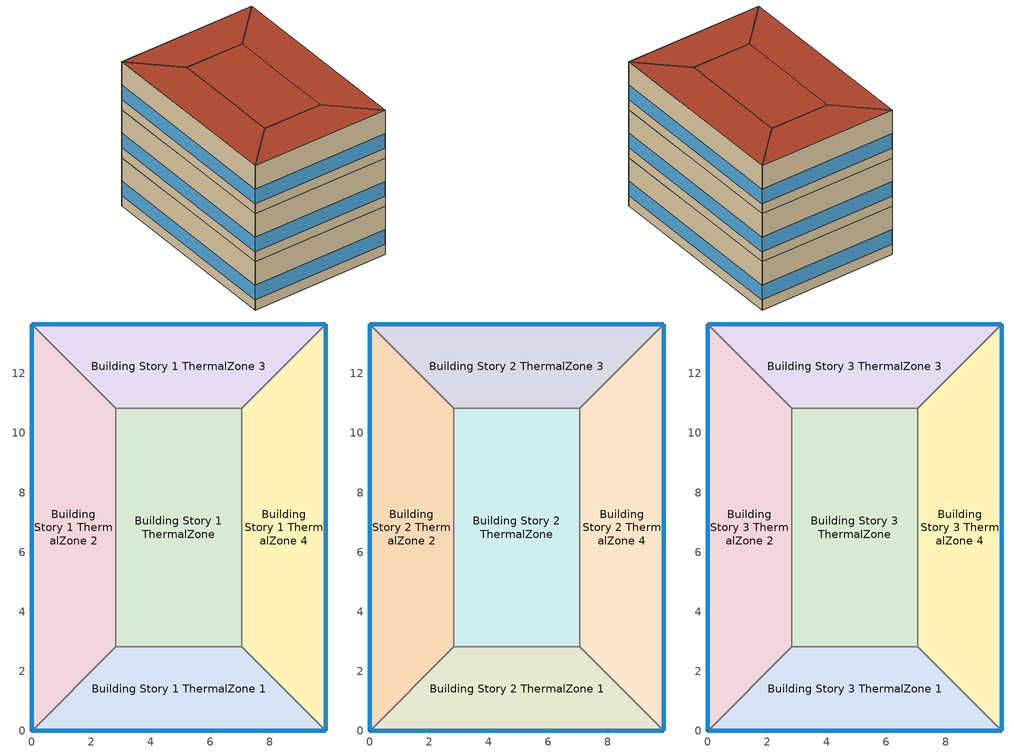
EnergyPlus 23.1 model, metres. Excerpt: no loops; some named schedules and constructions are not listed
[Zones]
Building Story 1 ThermalZone
 floor ground (Typical Insulated Carpeted 8in Slab Floor): 7.05,2.83 2.83,2.83 2.83,10.83 7.05,10.83 z0
 wall adiabatic (Typical Interior Wall): 2.83,2.83 7.05,2.83 7.05,10.83 2.83,10.83 2.83,2.83 z0:3.6
 ceiling adiabatic (Typical Interior Floor): 7.05,10.83 2.83,10.83 2.83,2.83 7.05,2.83 z3.6
Building Story 1 ThermalZone 1
 floor ground (Typical Insulated Carpeted 8in Slab Floor): 9.88,0 0,0 2.83,2.83 7.05,2.83 z0
 wall outside (Typical Insulated Steel Framed Exterior Wall R-20.41): 0,0 9.88,0 z0:3.6
 wall adiabatic (Typical Interior Wall): 9.88,0 7.05,2.83 2.83,2.83 0,0 z0:3.6
 window (U 0.48 SHGC 0.40 Dbl Ref-D Clr 6mm/13mm): 0.03,0 9.86,0 z0.76:1.85
 ceiling adiabatic (Typical Interior Ceiling): 7.05,2.83 2.83,2.83 0,0 9.88,0 z3.6
Building Story 1 ThermalZone 2
 floor ground (Typical Insulated Carpeted 8in Slab Floor): 0,0 0,13.66 2.83,10.83 2.83,2.83 z0
 wall outside (Typical Insulated Steel Framed Exterior Wall R-20.41): 0,13.66 0,0 z0:3.6
 wall adiabatic (Typical Interior Wall): 0,0 2.83,2.83 2.83,10.83 0,13.66 z0:3.6
 window (U 0.48 SHGC 0.40 Dbl Ref-D Clr 6mm/13mm): 0,13.63 0,0.03 z0.76:1.85
 ceiling adiabatic (Typical Interior Ceiling): 2.83,2.83 2.83,10.83 0,13.66 0,0 z3.6
Building Story 1 ThermalZone 3
 floor ground (Typical Insulated Carpeted 8in Slab Floor): 0,13.66 9.88,13.66 7.05,10.83 2.83,10.83 z0
 wall outside (Typical Insulated Steel Framed Exterior Wall R-20.41): 9.88,13.66 0,13.66 z0:3.6
 wall adiabatic (Typical Interior Wall): 0,13.66 2.83,10.83 7.05,10.83 9.88,13.66 z0:3.6
 window (U 0.48 SHGC 0.40 Dbl Ref-D Clr 6mm/13mm): 9.86,13.66 0.03,13.66 z0.76:1.85
 ceiling adiabatic (Typical Interior Ceiling): 2.83,10.83 7.05,10.83 9.88,13.66 0,13.66 z3.6
Building Story 1 ThermalZone 4
 floor ground (Typical Insulated Carpeted 8in Slab Floor): 9.88,13.66 9.88,0 7.05,2.83 7.05,10.83 z0
 wall outside (Typical Insulated Steel Framed Exterior Wall R-20.41): 9.88,0 9.88,13.66 z0:3.6
 wall adiabatic (Typical Interior Wall): 9.88,13.66 7.05,10.83 7.05,2.83 9.88,0 z0:3.6
 window (U 0.48 SHGC 0.40 Dbl Ref-D Clr 6mm/13mm): 9.88,0.03 9.88,13.63 z0.76:1.85
 ceiling adiabatic (Typical Interior Ceiling): 7.05,10.83 7.05,2.83 9.88,0 9.88,13.66 z3.6
Building Story 2 ThermalZone
 floor adiabatic (Typical Interior Floor): 7.05,2.83 2.83,2.83 2.83,10.83 7.05,10.83 z3.6
 wall adiabatic (Typical Interior Wall): 2.83,2.83 7.05,2.83 7.05,10.83 2.83,10.83 2.83,2.83 z3.6:7.2
 ceiling adiabatic (Typical Interior Ceiling): 7.05,10.83 2.83,10.83 2.83,2.83 7.05,2.83 z7.2
Building Story 2 ThermalZone 1
 floor adiabatic (Typical Interior Ceiling): 9.88,0 0,0 2.83,2.83 7.05,2.83 z3.6
 wall outside (Typical Insulated Steel Framed Exterior Wall R-20.41): 0,0 9.88,0 z3.6:7.2
 wall adiabatic (Typical Interior Wall): 9.88,0 7.05,2.83 2.83,2.83 0,0 z3.6:7.2
 window (U 0.48 SHGC 0.40 Dbl Ref-D Clr 6mm/13mm): 0.03,0 9.86,0 z4.36:5.45
 ceiling adiabatic (Typical Interior Ceiling): 7.05,2.83 2.83,2.83 0,0 9.88,0 z7.2
Building Story 2 ThermalZone 2
 floor adiabatic (Typical Interior Ceiling): 0,0 0,13.66 2.83,10.83 2.83,2.83 z3.6
 wall outside (Typical Insulated Steel Framed Exterior Wall R-20.41): 0,13.66 0,0 z3.6:7.2
 wall adiabatic (Typical Interior Wall): 0,0 2.83,2.83 2.83,10.83 0,13.66 z3.6:7.2
 window (U 0.48 SHGC 0.40 Dbl Ref-D Clr 6mm/13mm): 0,13.63 0,0.03 z4.36:5.45
 ceiling adiabatic (Typical Interior Ceiling): 2.83,2.83 2.83,10.83 0,13.66 0,0 z7.2
Building Story 2 ThermalZone 3
 floor adiabatic (Typical Interior Ceiling): 0,13.66 9.88,13.66 7.05,10.83 2.83,10.83 z3.6
 wall outside (Typical Insulated Steel Framed Exterior Wall R-20.41): 9.88,13.66 0,13.66 z3.6:7.2
 wall adiabatic (Typical Interior Wall): 0,13.66 2.83,10.83 7.05,10.83 9.88,13.66 z3.6:7.2
 window (U 0.48 SHGC 0.40 Dbl Ref-D Clr 6mm/13mm): 9.86,13.66 0.03,13.66 z4.36:5.45
 ceiling adiabatic (Typical Interior Ceiling): 2.83,10.83 7.05,10.83 9.88,13.66 0,13.66 z7.2
Building Story 2 ThermalZone 4
 floor adiabatic (Typical Interior Ceiling): 9.88,13.66 9.88,0 7.05,2.83 7.05,10.83 z3.6
 wall outside (Typical Insulated Steel Framed Exterior Wall R-20.41): 9.88,0 9.88,13.66 z3.6:7.2
 wall adiabatic (Typical Interior Wall): 9.88,13.66 7.05,10.83 7.05,2.83 9.88,0 z3.6:7.2
 window (U 0.48 SHGC 0.40 Dbl Ref-D Clr 6mm/13mm): 9.88,0.03 9.88,13.63 z4.36:5.45
 ceiling adiabatic (Typical Interior Ceiling): 7.05,10.83 7.05,2.83 9.88,0 9.88,13.66 z7.2
Building Story 3 ThermalZone
 floor adiabatic (Typical Interior Ceiling): 7.05,2.83 2.83,2.83 2.83,10.83 7.05,10.83 z7.2
 wall adiabatic (Typical Interior Wall): 2.83,2.83 7.05,2.83 7.05,10.83 2.83,10.83 2.83,2.83 z7.2:10.8
 roof outside (Typical IEAD Roof R-31.25): 7.05,10.83 2.83,10.83 2.83,2.83 7.05,2.83 z10.8
Building Story 3 ThermalZone 1
 floor adiabatic (Typical Interior Ceiling): 9.88,0 0,0 2.83,2.83 7.05,2.83 z7.2
 wall outside (Typical Insulated Steel Framed Exterior Wall R-20.41): 0,0 9.88,0 z7.2:10.8
 wall adiabatic (Typical Interior Wall): 9.88,0 7.05,2.83 2.83,2.83 0,0 z7.2:10.8
 window (U 0.48 SHGC 0.40 Dbl Ref-D Clr 6mm/13mm): 0.03,0 9.86,0 z7.96:9.05
 roof outside (Typical IEAD Roof R-31.25): 7.05,2.83 2.83,2.83 0,0 9.88,0 z10.8
Building Story 3 ThermalZone 2
 floor adiabatic (Typical Interior Ceiling): 0,0 0,13.66 2.83,10.83 2.83,2.83 z7.2
 wall outside (Typical Insulated Steel Framed Exterior Wall R-20.41): 0,13.66 0,0 z7.2:10.8
 wall adiabatic (Typical Interior Wall): 0,0 2.83,2.83 2.83,10.83 0,13.66 z7.2:10.8
 window (U 0.48 SHGC 0.40 Dbl Ref-D Clr 6mm/13mm): 0,13.63 0,0.03 z7.96:9.05
 roof outside (Typical IEAD Roof R-31.25): 2.83,2.83 2.83,10.83 0,13.66 0,0 z10.8
Building Story 3 ThermalZone 3
 floor adiabatic (Typical Interior Ceiling): 0,13.66 9.88,13.66 7.05,10.83 2.83,10.83 z7.2
 wall outside (Typical Insulated Steel Framed Exterior Wall R-20.41): 9.88,13.66 0,13.66 z7.2:10.8
 wall adiabatic (Typical Interior Wall): 0,13.66 2.83,10.83 7.05,10.83 9.88,13.66 z7.2:10.8
 window (U 0.48 SHGC 0.40 Dbl Ref-D Clr 6mm/13mm): 9.86,13.66 0.03,13.66 z7.96:9.05
 roof outside (Typical IEAD Roof R-31.25): 2.83,10.83 7.05,10.83 9.88,13.66 0,13.66 z10.8
Building Story 3 ThermalZone 4
 floor adiabatic (Typical Interior Ceiling): 9.88,13.66 9.88,0 7.05,2.83 7.05,10.83 z7.2
 wall outside (Typical Insulated Steel Framed Exterior Wall R-20.41): 9.88,0 9.88,13.66 z7.2:10.8
 wall adiabatic (Typical Interior Wall): 9.88,13.66 7.05,10.83 7.05,2.83 9.88,0 z7.2:10.8
 window (U 0.48 SHGC 0.40 Dbl Ref-D Clr 6mm/13mm): 9.88,0.03 9.88,13.63 z7.96:9.05
 roof outside (Typical IEAD Roof R-31.25): 7.05,10.83 7.05,2.83 9.88,0 9.88,13.66 z10.8
[Building]
bld_32: Terrain=City
[Site:Location]
Laramie General Brees Field_WY_USA: Latitude {deg}=41.3155; Longitude {deg}=-105.582; Time Zone {hr}=-7; Elevation {m}=2215
[Site:GroundTemperature:FCfactorMethod]
8.6, 2.8, -4.1, -8.8, -2.2, 0.3, 6.7, 10.1, 16.5, 20.6, 19.2, 14.7
[Site:WaterMainsTemperature]
Calculation Method=Correlation; Annual Average Outdoor Air Temperature {C}=8.96667; Maximum Difference In Monthly Average Outdoor Air Temperatures {deltaC}=26.2
[SizingPeriod:DesignDay] Day of Month=21; Dry-Bulb Temperature Range Modifier Type=DefaultMultipliers; Humidity Condition Type=Wetbulb; Barometric Pressure {Pa}=98769; Rain Indicator=No; Snow Indicator=No; Daylight Saving Time Indicator=No; Begin Environment Reset Mode=FullResetAtBeginEnvironment
Name | Month | Day Type | Maximum Dry-Bulb Temperature {C} | Daily Dry-Bulb Temperature Range {deltaC} | Wetbulb or DewPoint at Maximum Dry-Bulb {C} | Wind Speed {m/s} | Wind Direction {deg} | Solar Model Indicator | ASHRAE Clear Sky Optical Depth for Beam Irradiance (taub) | ASHRAE Clear Sky Optical Depth for Diffuse Irradiance (taud) | Sky Clearness
Buffalo Niagara Intl Ap Ann Clg .4% Condns DB=>MWB 1 | 7 | SummerDesignDay | 30.3 | 9.3 | 21.8 | 5.7 | 240 | ASHRAETau | 0.462 | 2.001
Buffalo Niagara Intl Ap Ann Clg .4% Condns WB=>MDB 1 | 7 | SummerDesignDay | 27.8 | 9.3 | 23.8 | 5.7 | 240 | ASHRAETau | 0.462 | 2.001
Buffalo Niagara Intl Ap Ann Htg 99.6% Condns DB 1 | 1 | WinterDesignDay | -16.3 | 0 | -16.3 | 5.1 | 270 | ASHRAEClearSky |  |  | 0
[Material] Thermal Absorptance=0.9; Solar Absorptance=0.7
Name | Roughness | Thickness {m} | Conductivity {W/m-K} | Density {kg/m3} | Specific Heat {J/kg-K} | Visible Absorptance
100mm Normalweight concrete floor | MediumRough | 0.1016 | 2.31045 | 2322 | 832.557 | 0.7
25mm Stucco | Smooth | 0.0254 | 0.72 | 1856 | 840 | 0.7
5/8 in. Gypsum Board | MediumSmooth | 0.0159 | 0.16 | 800 | 1090 | 0.7
8 in. Normalweight Concrete Floor | MediumRough | 0.2032 | 2.31 | 2322 | 832 | 0.7
G01 13mm gypsum board | Smooth | 0.0127 | 0.160031 | 800.001 | 1090.73 | 0.5
Metal Roof Surface | Smooth | 0.0008 | 45.28 | 7824 | 500 | 0.7
Roof Membrane | VeryRough | 0.0095 | 0.16 | 1121.29 | 1460 | 0.7
[Material:NoMass] Roughness=Smooth; Thermal Absorptance=0.9; Solar Absorptance=0.7
Name | Thermal Resistance {m2-K/W} | Visible Absorptance
CP02 CARPET PAD; Typical Carpet Pad | 0.21648 | 0.8
Typical Insulation R-18.23 | 3.21036 | 0.7
Typical Insulation R-30.13 | 5.30668 | 0.7
[WindowMaterial:Gas]
AIR 13MM: Gas Type=Air; Thickness {m}=0.0127
[WindowMaterial:Glazing] Optical Data Type=SpectralAverage; Thickness {m}=0.006; Infrared Transmittance at Normal Incidence=0; Front Side Infrared Hemispherical Emissivity=0.84; Conductivity {W/m-K}=0.9; Dirt Correction Factor for Solar and Visible Transmittance=1; Solar Diffusing=No
Name | Solar Transmittance at Normal Incidence | Front Side Solar Reflectance at Normal Incidence | Back Side Solar Reflectance at Normal Incidence | Visible Transmittance at Normal Incidence | Front Side Visible Reflectance at Normal Incidence | Back Side Visible Reflectance at Normal Incidence | Back Side Infrared Hemispherical Emissivity
CLEAR 6MM | 0.775 | 0.071 | 0.071 | 0.881 | 0.08 | 0.08 | 0.84
REF D CLEAR 6MM | 0.429 | 0.308 | 0.379 | 0.334 | 0.453 | 0.505 | 0.82
[Construction]
Typical IEAD Roof R-31.25: Roof Membrane, Typical Insulation R-30.13, Metal Roof Surface
Typical Insulated Carpeted 8in Slab Floor: 8 in. Normalweight Concrete Floor, Typical Carpet Pad
Typical Insulated Steel Framed Exterior Wall R-20.41: 25mm Stucco, 5/8 in. Gypsum Board, Typical Insulation R-18.23, 5/8 in. Gypsum Board
Typical Interior Ceiling: CP02 CARPET PAD, 100mm Normalweight concrete floor
Typical Interior Floor: 100mm Normalweight concrete floor, CP02 CARPET PAD
Typical Interior Wall: G01 13mm gypsum board, G01 13mm gypsum board
U 0.48 SHGC 0.40 Dbl Ref-D Clr 6mm/13mm: REF D CLEAR 6MM, AIR 13MM, CLEAR 6MM
[SurfaceProperty:SurroundingSurfaces] Surrounding Surface 1=SurroundingSurface1; Surrounding Surface 1 View Factor=0.5
Name | Surrounding Surface 1 Temperature Schedule
SrdSurfs:Surface 56 | Srf-Surface 56-Tmp
SrdSurfs:Surface 44 | Srf-Surface 44-Tmp
SrdSurfs:Surface 50 | Srf-Surface 50-Tmp
SrdSurfs:Surface 38 | Srf-Surface 38-Tmp
[SurfaceProperty:LocalEnvironment]
Name | Exterior Surface | Surrounding Surfaces Object
LocEnv:Surface 44 | Surface 44 | SrdSurfs:Surface 56
LocEnv:Surface 56 | Surface 56 | SrdSurfs:Surface 44
LocEnv:Surface 50 | Surface 50 | SrdSurfs:Surface 38
LocEnv:Surface 38 | Surface 38 | SrdSurfs:Surface 50
[Zone] Part of Total Floor Area=Yes
Name | Multiplier
Building Story 1 ThermalZone; Building Story 1 ThermalZone 1; Building Story 1 ThermalZone 2; Building Story 1 ThermalZone 3; Building Story 1 ThermalZone 4; Building Story 3 ThermalZone; Building Story 3 ThermalZone 1; Building Story 3 ThermalZone 2; Building Story 3 ThermalZone 3; Building Story 3 ThermalZone 4 | 1
Building Story 2 ThermalZone; Building Story 2 ThermalZone 1; Building Story 2 ThermalZone 2; Building Story 2 ThermalZone 3; Building Story 2 ThermalZone 4 | 28
[Space]
Name | Zone | Space Type
Building Story 1 Space | Building Story 1 ThermalZone | Story Ground Blended Space Type
Building Story 1 Space 1 | Building Story 1 ThermalZone 1 | Story Ground Blended Space Type
Building Story 1 Space 2 | Building Story 1 ThermalZone 2 | Story Ground Blended Space Type
Building Story 1 Space 3 | Building Story 1 ThermalZone 3 | Story Ground Blended Space Type
Building Story 1 Space 4 | Building Story 1 ThermalZone 4 | Story Ground Blended Space Type
Building Story 2 Space | Building Story 2 ThermalZone | Story Mid Blended Space Type
Building Story 2 Space 1 | Building Story 2 ThermalZone 1 | Story Mid Blended Space Type
Building Story 2 Space 2 | Building Story 2 ThermalZone 2 | Story Mid Blended Space Type
Building Story 2 Space 3 | Building Story 2 ThermalZone 3 | Story Mid Blended Space Type
Building Story 2 Space 4 | Building Story 2 ThermalZone 4 | Story Mid Blended Space Type
Building Story 3 Space | Building Story 3 ThermalZone | Story Top Blended Space Type
Building Story 3 Space 1 | Building Story 3 ThermalZone 1 | Story Top Blended Space Type
Building Story 3 Space 2 | Building Story 3 ThermalZone 2 | Story Top Blended Space Type
Building Story 3 Space 3 | Building Story 3 ThermalZone 3 | Story Top Blended Space Type
Building Story 3 Space 4 | Building Story 3 ThermalZone 4 | Story Top Blended Space Type
[InternalMass]
Name | Construction | Zone or ZoneList | Space or SpaceList | Surface Area {m2}
Building Story 1 Space SecondarySchool Auditorium  - Story Ground Mass | InteriorFurnishings 1 | Building Story 1 ThermalZone | Building Story 1 Space | 6.13333
Building Story 1 Space 1 SecondarySchool Auditorium  - Story Ground Mass | InteriorFurnishings 1 | Building Story 1 ThermalZone 1 | Building Story 1 Space 1 | 3.61903
Building Story 1 Space 2 SecondarySchool Auditorium  - Story Ground Mass | InteriorFurnishings 1 | Building Story 1 ThermalZone 2 | Building Story 1 Space 2 | 5.55885
Building Story 1 Space 3 SecondarySchool Auditorium  - Story Ground Mass | InteriorFurnishings 1 | Building Story 1 ThermalZone 3 | Building Story 1 Space 3 | 3.61902
Building Story 1 Space 4 SecondarySchool Auditorium  - Story Ground Mass | InteriorFurnishings 1 | Building Story 1 ThermalZone 4 | Building Story 1 Space 4 | 5.55885
Building Story 1 Space SecondarySchool Cafeteria  - Story Ground Mass | InteriorFurnishings 1 | Building Story 1 ThermalZone | Building Story 1 Space | 3.88201
Building Story 1 Space 1 SecondarySchool Cafeteria  - Story Ground Mass | InteriorFurnishings 1 | Building Story 1 ThermalZone 1 | Building Story 1 Space 1 | 2.29061
Building Story 1 Space 2 SecondarySchool Cafeteria  - Story Ground Mass | InteriorFurnishings 1 | Building Story 1 ThermalZone 2 | Building Story 1 Space 2 | 3.5184
Building Story 1 Space 3 SecondarySchool Cafeteria  - Story Ground Mass | InteriorFurnishings 1 | Building Story 1 ThermalZone 3 | Building Story 1 Space 3 | 2.29061
Building Story 1 Space 4 SecondarySchool Cafeteria  - Story Ground Mass | InteriorFurnishings 1 | Building Story 1 ThermalZone 4 | Building Story 1 Space 4 | 3.5184
Building Story 1 Space SecondarySchool Classroom A  - Story Ground Mass; Building Story 1 Space SecondarySchool Classroom C  - Story Ground Mass | InteriorFurnishings 1 | Building Story 1 ThermalZone | Building Story 1 Space | 2.64278
Building Story 1 Space 1 SecondarySchool Classroom A  - Story Ground Mass; Building Story 1 Space 1 SecondarySchool Classroom C  - Story Ground Mass | InteriorFurnishings 1 | Building Story 1 ThermalZone 1 | Building Story 1 Space 1 | 1.5594
Building Story 1 Space 2 SecondarySchool Classroom A  - Story Ground Mass; Building Story 1 Space 2 SecondarySchool Classroom C  - Story Ground Mass | InteriorFurnishings 1 | Building Story 1 ThermalZone 2 | Building Story 1 Space 2 | 2.39524
Building Story 1 Space 3 SecondarySchool Classroom A  - Story Ground Mass; Building Story 1 Space 3 SecondarySchool Classroom C  - Story Ground Mass | InteriorFurnishings 1 | Building Story 1 ThermalZone 3 | Building Story 1 Space 3 | 1.55939
Building Story 1 Space 4 SecondarySchool Classroom A  - Story Ground Mass; Building Story 1 Space 4 SecondarySchool Classroom C  - Story Ground Mass | InteriorFurnishings 1 | Building Story 1 ThermalZone 4 | Building Story 1 Space 4 | 2.39524
Building Story 1 Space SecondarySchool ComputerRoom  - Story Ground Mass | InteriorFurnishings 1 | Building Story 1 ThermalZone | Building Story 1 Space | 5.92645
Building Story 1 Space 1 SecondarySchool ComputerRoom  - Story Ground Mass | InteriorFurnishings 1 | Building Story 1 ThermalZone 1 | Building Story 1 Space 1 | 3.49696
Building Story 1 Space 2 SecondarySchool ComputerRoom  - Story Ground Mass | InteriorFurnishings 1 | Building Story 1 ThermalZone 2 | Building Story 1 Space 2 | 5.37135
Building Story 1 Space 3 SecondarySchool ComputerRoom  - Story Ground Mass | InteriorFurnishings 1 | Building Story 1 ThermalZone 3 | Building Story 1 Space 3 | 3.49695
Building Story 1 Space 4 SecondarySchool ComputerRoom  - Story Ground Mass | InteriorFurnishings 1 | Building Story 1 ThermalZone 4 | Building Story 1 Space 4 | 5.37135
Building Story 1 Space SecondarySchool Corridor B  - Story Ground Mass | InteriorFurnishings 1 | Building Story 1 ThermalZone | Building Story 1 Space | 3.72649
Building Story 1 Space 1 SecondarySchool Corridor B  - Story Ground Mass | InteriorFurnishings 1 | Building Story 1 ThermalZone 1 | Building Story 1 Space 1 | 2.19885
Building Story 1 Space 2 SecondarySchool Corridor B  - Story Ground Mass | InteriorFurnishings 1 | Building Story 1 ThermalZone 2 | Building Story 1 Space 2 | 3.37744
Building Story 1 Space 3 SecondarySchool Corridor B  - Story Ground Mass | InteriorFurnishings 1 | Building Story 1 ThermalZone 3 | Building Story 1 Space 3 | 2.19884
Building Story 1 Space 4 SecondarySchool Corridor B  - Story Ground Mass | InteriorFurnishings 1 | Building Story 1 ThermalZone 4 | Building Story 1 Space 4 | 3.37744
Building Story 1 Space SecondarySchool Gym  - Story Ground Mass | InteriorFurnishings 1 | Building Story 1 ThermalZone | Building Story 1 Space | 20.0307
Building Story 1 Space 1 SecondarySchool Gym  - Story Ground Mass | InteriorFurnishings 1 | Building Story 1 ThermalZone 1 | Building Story 1 Space 1 | 11.8193
Building Story 1 Space 2 SecondarySchool Gym  - Story Ground Mass | InteriorFurnishings 1 | Building Story 1 ThermalZone 2 | Building Story 1 Space 2 | 18.1545
Building Story 1 Space 3 SecondarySchool Gym  - Story Ground Mass | InteriorFurnishings 1 | Building Story 1 ThermalZone 3 | Building Story 1 Space 3 | 11.8193
Building Story 1 Space 4 SecondarySchool Gym  - Story Ground Mass | InteriorFurnishings 1 | Building Story 1 ThermalZone 4 | Building Story 1 Space 4 | 18.1545
Building Story 1 Space SecondarySchool Kitchen  - Story Ground Mass | InteriorFurnishings 1 | Building Story 1 ThermalZone | Building Story 1 Space | 1.33862
Building Story 1 Space 1 SecondarySchool Kitchen  - Story Ground Mass | InteriorFurnishings 1 | Building Story 1 ThermalZone 1 | Building Story 1 Space 1 | 0.789867
Building Story 1 Space 2 SecondarySchool Kitchen  - Story Ground Mass | InteriorFurnishings 1 | Building Story 1 ThermalZone 2 | Building Story 1 Space 2 | 1.21324
Building Story 1 Space 3 SecondarySchool Kitchen  - Story Ground Mass | InteriorFurnishings 1 | Building Story 1 ThermalZone 3 | Building Story 1 Space 3 | 0.789866
Building Story 1 Space 4 SecondarySchool Kitchen  - Story Ground Mass | InteriorFurnishings 1 | Building Story 1 ThermalZone 4 | Building Story 1 Space 4 | 1.21324
Building Story 1 Space SecondarySchool Library  - Story Ground Mass | InteriorFurnishings 1 | Building Story 1 ThermalZone | Building Story 1 Space | 5.22063
Building Story 1 Space 1 SecondarySchool Library  - Story Ground Mass | InteriorFurnishings 1 | Building Story 1 ThermalZone 1 | Building Story 1 Space 1 | 3.08048
Building Story 1 Space 2 SecondarySchool Library  - Story Ground Mass | InteriorFurnishings 1 | Building Story 1 ThermalZone 2 | Building Story 1 Space 2 | 4.73164
Building Story 1 Space 3 SecondarySchool Library  - Story Ground Mass | InteriorFurnishings 1 | Building Story 1 ThermalZone 3 | Building Story 1 Space 3 | 3.08048
Building Story 1 Space 4 SecondarySchool Library  - Story Ground Mass | InteriorFurnishings 1 | Building Story 1 ThermalZone 4 | Building Story 1 Space 4 | 4.73164
Building Story 1 Space SecondarySchool Lobby  - Story Ground Mass; Building Story 1 Space SecondarySchool Restroom  - Story Ground Mass | InteriorFurnishings 1 | Building Story 1 ThermalZone | Building Story 1 Space | 2.60423
Building Story 1 Space 1 SecondarySchool Lobby  - Story Ground Mass; Building Story 1 Space 1 SecondarySchool Restroom  - Story Ground Mass | InteriorFurnishings 1 | Building Story 1 ThermalZone 1 | Building Story 1 Space 1 | 1.53665
Building Story 1 Space 2 SecondarySchool Lobby  - Story Ground Mass; Building Story 1 Space 2 SecondarySchool Restroom  - Story Ground Mass | InteriorFurnishings 1 | Building Story 1 ThermalZone 2 | Building Story 1 Space 2 | 2.3603
Building Story 1 Space 3 SecondarySchool Lobby  - Story Ground Mass; Building Story 1 Space 3 SecondarySchool Restroom  - Story Ground Mass | InteriorFurnishings 1 | Building Story 1 ThermalZone 3 | Building Story 1 Space 3 | 1.53665
Building Story 1 Space 4 SecondarySchool Lobby  - Story Ground Mass; Building Story 1 Space 4 SecondarySchool Restroom  - Story Ground Mass | InteriorFurnishings 1 | Building Story 1 ThermalZone 4 | Building Story 1 Space 4 | 2.3603
Building Story 1 Space SecondarySchool Mechanical  - Story Ground Mass | InteriorFurnishings 1 | Building Story 1 ThermalZone | Building Story 1 Space | 4.24709
Building Story 1 Space 1 SecondarySchool Mechanical  - Story Ground Mass | InteriorFurnishings 1 | Building Story 1 ThermalZone 1 | Building Story 1 Space 1 | 2.50603
Building Story 1 Space 2 SecondarySchool Mechanical  - Story Ground Mass | InteriorFurnishings 1 | Building Story 1 ThermalZone 2 | Building Story 1 Space 2 | 3.84928
Building Story 1 Space 3 SecondarySchool Mechanical  - Story Ground Mass | InteriorFurnishings 1 | Building Story 1 ThermalZone 3 | Building Story 1 Space 3 | 2.50603
Building Story 1 Space 4 SecondarySchool Mechanical  - Story Ground Mass | InteriorFurnishings 1 | Building Story 1 ThermalZone 4 | Building Story 1 Space 4 | 3.84928
Building Story 1 Space SecondarySchool Office  - Story Ground Mass | InteriorFurnishings 1 | Building Story 1 ThermalZone | Building Story 1 Space | 6.60793
Building Story 1 Space 1 SecondarySchool Office  - Story Ground Mass | InteriorFurnishings 1 | Building Story 1 ThermalZone 1 | Building Story 1 Space 1 | 3.89907
Building Story 1 Space 2 SecondarySchool Office  - Story Ground Mass | InteriorFurnishings 1 | Building Story 1 ThermalZone 2 | Building Story 1 Space 2 | 5.989
Building Story 1 Space 3 SecondarySchool Office  - Story Ground Mass | InteriorFurnishings 1 | Building Story 1 ThermalZone 3 | Building Story 1 Space 3 | 3.89906
Building Story 1 Space 4 SecondarySchool Office  - Story Ground Mass | InteriorFurnishings 1 | Building Story 1 ThermalZone 4 | Building Story 1 Space 4 | 5.989
Building Story 1 Space Mass | InteriorFurnishings 2 | Building Story 1 ThermalZone | Building Story 1 Space | 67.6073
Building Story 1 Space 1 Mass | InteriorFurnishings 2 | Building Story 1 ThermalZone 1 | Building Story 1 Space 1 | 39.8923
Building Story 1 Space 2 Mass | InteriorFurnishings 2 | Building Story 1 ThermalZone 2 | Building Story 1 Space 2 | 61.2748
Building Story 1 Space 3 Mass | InteriorFurnishings 2 | Building Story 1 ThermalZone 3 | Building Story 1 Space 3 | 39.8922
Building Story 1 Space 4 Mass | InteriorFurnishings 2 | Building Story 1 ThermalZone 4 | Building Story 1 Space 4 | 61.2748
Building Story 2 Space Office WholeBuilding - Md Office  - Story Mid Mass | InteriorFurnishings 1 | Building Story 2 ThermalZone | Building Story 2 Space | 13.5215
Building Story 2 Space 1 Office WholeBuilding - Md Office  - Story Mid Mass | InteriorFurnishings 1 | Building Story 2 ThermalZone 1 | Building Story 2 Space 1 | 7.97845
Building Story 2 Space 2 Office WholeBuilding - Md Office  - Story Mid Mass | InteriorFurnishings 1 | Building Story 2 ThermalZone 2 | Building Story 2 Space 2 | 12.255
Building Story 2 Space 3 Office WholeBuilding - Md Office  - Story Mid Mass | InteriorFurnishings 1 | Building Story 2 ThermalZone 3 | Building Story 2 Space 3 | 7.97844
Building Story 2 Space 4 Office WholeBuilding - Md Office  - Story Mid Mass | InteriorFurnishings 1 | Building Story 2 ThermalZone 4 | Building Story 2 Space 4 | 12.255
Building Story 2 Space SecondarySchool Classroom A  - Story Mid Mass | InteriorFurnishings 1 | Building Story 2 ThermalZone | Building Story 2 Space | 15.8606
Building Story 2 Space 1 SecondarySchool Classroom A  - Story Mid Mass | InteriorFurnishings 1 | Building Story 2 ThermalZone 1 | Building Story 2 Space 1 | 9.35872
Building Story 2 Space 2 SecondarySchool Classroom A  - Story Mid Mass | InteriorFurnishings 1 | Building Story 2 ThermalZone 2 | Building Story 2 Space 2 | 14.3751
Building Story 2 Space 3 SecondarySchool Classroom A  - Story Mid Mass | InteriorFurnishings 1 | Building Story 2 ThermalZone 3 | Building Story 2 Space 3 | 9.3587
